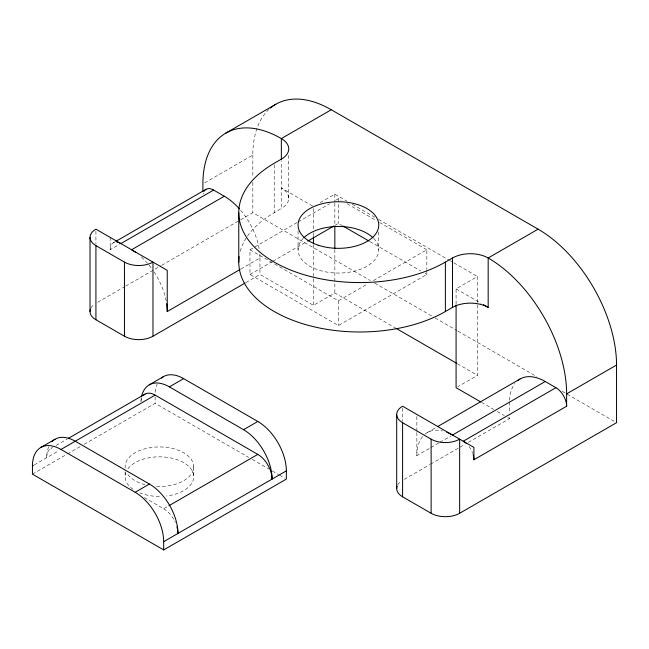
<?xml version="1.0" encoding="UTF-8"?>
<svg xmlns="http://www.w3.org/2000/svg" width="649" height="649" viewBox="0 0 649 649"><rect width="100%" height="100%" fill="white"/><g stroke="black" fill="none" stroke-linecap="round" stroke-linejoin="round"><path stroke-width="0.49" stroke-dasharray="3.25 2.43" d="M288.74 198.286L288.74 154.803M204.654 182.864L252.826 155.054A110.947 64.056 60 0 1 268.946 109.348M113.324 242.831L115.035 241.842M110.184 237.404L110.184 249.76L119.294 244.495M97.675 302.272L124.851 286.582M125.728 286.079L160.79 265.839M161.666 265.327L239.676 220.287M240.552 219.784L252.826 212.702L370.271 280.506M240.219 251.325A121.03 69.881 0 0 1 274.219 212.694L281.35 208.58L281.35 161.187M320.29 202.569L334.843 194.165L347.093 201.239M426.839 270.503L426.839 274.462L338.405 325.522L249.962 274.462L249.962 249.751L297.25 222.453M298.126 221.95L329.651 203.754M335.776 200.208L338.405 198.691L341.033 200.208M240.917 268.986L259.957 257.994A50.427 29.116 60 0 0 259.811 254.205M249.962 274.462L271.858 261.823M272.734 261.32L306.88 241.598M334.9 225.422L338.405 223.402L341.909 225.422M245.93 282.558L259.957 274.462L313.443 305.346L334.843 292.991L395.225 327.85M50.89 448.459L52.634 447.453M56.122 445.441L67.455 438.894M34.235 464.895L58.483 450.901M32.45 474.159L66.62 454.43M67.496 453.927L80.638 446.342M84.143 444.314L155.119 403.337L248.729 457.383M249.962 249.751L338.405 300.812L367.302 284.132M373.426 280.595L426.839 249.751L426.839 269.522M456.085 304L456.085 288.87L477.477 276.523L477.477 375.341L457.796 386.707M144.362 497.596L163.678 508.751L168.034 506.236M427.302 432.55L436.047 427.496M416.861 432.534L416.861 455.63L430.1 447.988M430.928 447.51L439.211 442.732M440.038 442.253L450.795 436.039M404.351 479.327L429.776 464.643M430.652 464.14L464.854 444.395M468.359 442.367L509.57 418.573L509.57 416.642M352.342 204.273L375.098 217.407M378.594 219.427L449.473 260.354M450.349 260.857L452.978 262.374M453.854 262.877L477.477 276.523M347.158 203.754L376.055 220.433M379.56 222.453L426.839 249.751M312.583 206.025L281.35 187.991A25.214 14.554 0 0 1 281.35 208.58M456.085 288.87L481.047 303.286M369.93 241.598L420.714 270.925M425.095 273.448L426.839 274.462M374.651 283.037L434.246 317.442M435.122 317.945L457.034 330.601M457.91 331.104L536.796 376.647M562.212 391.323L616.55 422.694M457.35 363.724L477.477 375.341M481.509 402.372L493.792 409.462M497.296 411.49L504.314 415.538M507.818 417.567L509.57 418.573M252.226 459.403L268.848 469M272.345 471.02L278.47 474.557M279.346 475.06L284.595 478.094M509.57 402.104L509.57 411.791M416.861 416.463L416.861 431.528M402.591 408.221L402.591 421.242M378.748 231.969L378.748 249.751M338.405 198.691L338.405 223.402M338.405 300.812L338.405 325.522M334.843 194.165L334.843 202.237M334.843 203.242L334.843 224.416M334.843 249.63L334.843 292.991M313.443 208.54L313.443 231.734M313.443 232.74L313.443 235.765M313.443 244.843L313.443 305.346M298.061 230.979L298.061 249.751M274.219 164.83L274.219 212.694M259.957 257.994L259.957 274.462M252.826 155.054L252.826 177.299M252.826 182.361L252.826 212.702M193.686 466.753L193.686 476.634M155.119 396.937L155.119 403.337M125.103 471.693L125.103 476.634M95.922 231.174L95.922 244.194M373.686 238.451A40.343 23.291 0 0 1 338.405 273.051A40.343 23.291 0 0 1 303.132 238.451M509.611 400.271A50.427 29.116 60 0 1 514.9 383.535M240.674 210.284A50.427 29.116 60 0 1 259.365 250.157M90.965 307.983A20.176 11.65 0 0 1 94.697 304.057M110.184 249.76A15.13 8.737 60 0 1 115.035 242.215M397.634 485.038A20.176 11.65 0 0 1 401.374 481.112M416.861 455.63A50.427 29.116 60 0 1 422.669 436.461M424.835 434.286A50.427 29.116 60 0 1 442.707 430.968M203.08 194.083A15.13 8.737 60 0 1 203.315 193.069M469.065 446.617A15.13 8.737 60 0 1 472.715 453.383M141.393 257.012A50.427 29.116 60 0 1 151.095 267.737M154.056 271.939A50.427 29.116 60 0 1 166.371 301.98M48.716 446.723A40.343 23.291 60 0 0 46.712 457.691A20.176 11.65 60 0 1 51.985 447.948M155.233 392.215A40.343 23.291 60 0 1 157.123 384.135M140.971 400.449A40.343 23.291 60 0 1 141.328 397.618M163.678 508.751A20.176 11.65 60 0 1 175.344 522.477M140.914 401.893A20.176 11.65 60 0 1 141.855 397.853M125.184 468.116A34.292 19.794 0 0 1 159.005 446.95A34.292 19.794 0 0 1 193.653 467.661A34.292 19.794 0 0 1 155.857 486.442M145.011 484.722A34.292 19.794 0 0 1 126.717 472.756M127.926 468.773A34.292 19.794 0 0 1 185.971 464.116A34.292 19.794 0 0 1 166.428 496.014M159.394 496.428A34.292 19.794 0 0 1 139.965 492.948M133.069 489.322A34.292 19.794 0 0 1 125.833 472.577"/><path stroke-width="0.97" d="M90.016 311.52L90.016 237.404M396.685 488.575L396.685 414.46M225.876 133.086L275.801 104.262M397.115 486.19A20.176 11.65 0 0 0 402.591 496.81L431.123 513.278A20.176 11.65 0 0 0 459.646 513.278L616.55 422.694L616.55 365.046A110.947 64.056 60 0 0 538.102 229.17L331.274 109.754L281.35 138.578A110.947 64.056 60 0 0 202.902 183.878L202.902 191.479M115.895 241.347L206.033 189.305M239.392 208.816A50.427 29.116 60 0 0 224.294 196.225L213.602 190.052L120.884 243.578A15.13 8.737 60 0 0 116.95 242.174M224.294 196.225L131.585 249.751A50.427 29.116 60 0 1 136.103 252.696M166.647 303.683A50.427 29.116 60 0 1 167.239 311.52L240.089 269.465M307.756 241.095L334.024 225.925M90.446 309.135A20.176 11.65 0 0 0 95.922 319.754L124.454 336.223A20.176 11.65 0 0 0 152.977 336.223L245.046 283.069M40.806 447.461L55.068 439.227M149.213 384.873L163.475 376.639M68.323 438.391L145.035 394.105M161.496 378.026A40.343 23.291 60 0 1 183.643 378.635L257.815 421.461A40.343 23.291 60 0 1 286.347 470.866L286.347 479.1L163.678 549.922L32.45 474.159L32.45 465.925L33.342 465.414M32.45 465.925A40.343 23.291 60 0 1 60.974 449.457L155.119 395.103L257.815 454.397A20.176 11.65 60 0 1 272.077 479.1A40.343 23.291 60 0 0 243.553 429.695L169.381 386.869A40.343 23.291 60 0 0 141.514 396.693M169.381 386.869L183.643 378.635M281.35 159.759L281.35 138.578A25.214 14.554 0 0 1 281.35 159.167L274.219 163.288A121.03 69.881 0 0 0 274.219 262.107A121.03 69.881 0 0 0 445.384 262.107L452.515 257.986A25.214 14.554 0 0 1 488.178 257.986L538.102 229.17M239.132 256.688A121.03 69.881 0 0 0 309.184 325.579A121.03 69.881 0 0 0 445.384 311.52L452.515 307.399A25.214 14.554 0 0 1 488.178 307.399L488.178 257.986A110.947 64.056 60 0 1 566.626 393.87L566.626 406.225L473.916 459.752A15.13 8.737 60 0 0 473.162 454.771M60.974 449.457L135.146 492.283L149.416 484.04A40.343 23.291 60 0 1 177.94 533.454A20.176 11.65 60 0 0 176.942 526.818M243.553 429.695L257.815 421.461M168.91 505.733L257.815 454.397M163.678 549.922L163.678 541.688L286.347 470.866M437.799 426.49L520.019 379.016M566.626 406.225A15.13 8.737 60 0 0 555.925 387.696L545.233 381.515L452.515 435.041A50.427 29.116 60 0 0 446.845 432.291M555.925 387.696L463.216 441.223A15.13 8.737 60 0 1 466.16 443.397M566.626 393.87L616.55 365.046M483.424 304.657L488.178 307.399M342.786 225.925L369.054 241.095M396.093 328.353L456.474 363.213M480.633 401.869L456.085 387.696L456.085 305.006M167.239 311.52L167.239 270.341L95.922 229.17A20.176 11.65 0 0 0 95.922 245.638L124.454 262.107A20.176 11.65 0 0 0 152.977 262.107L152.977 336.223M473.916 459.752L473.916 447.396L402.591 406.225A20.176 11.65 0 0 0 402.591 422.694L431.123 439.162A20.176 11.65 0 0 0 459.646 439.162L459.646 513.278M149.416 484.04L75.243 441.223A40.343 23.291 60 0 0 51.912 441.734M452.515 257.986L452.515 307.399M445.384 262.107L445.384 311.52M431.123 439.162L431.123 513.278M402.591 422.694L402.591 496.81M334.843 226.436L334.843 248.624M313.443 236.771L313.443 243.829M238.767 212.694L238.767 262.107M124.454 262.107L124.454 336.223M95.922 245.638L95.922 319.754M303.773 237.81A40.343 23.291 0 0 1 373.037 237.81M517.545 380.76A50.427 29.116 60 0 1 545.233 381.515M204.094 191.244A15.13 8.737 60 0 1 213.602 190.052M270.373 108.083A110.947 64.056 60 0 1 331.274 109.754M135.146 492.283A40.343 23.291 60 0 1 163.678 541.688M143.178 395.671A20.176 11.65 60 0 1 155.119 395.103M318.237 245.217A40.343 23.291 0 0 0 378.748 225.049A40.343 23.291 0 0 0 318.237 204.873A40.343 23.291 0 0 0 318.237 245.217"/></g></svg>
